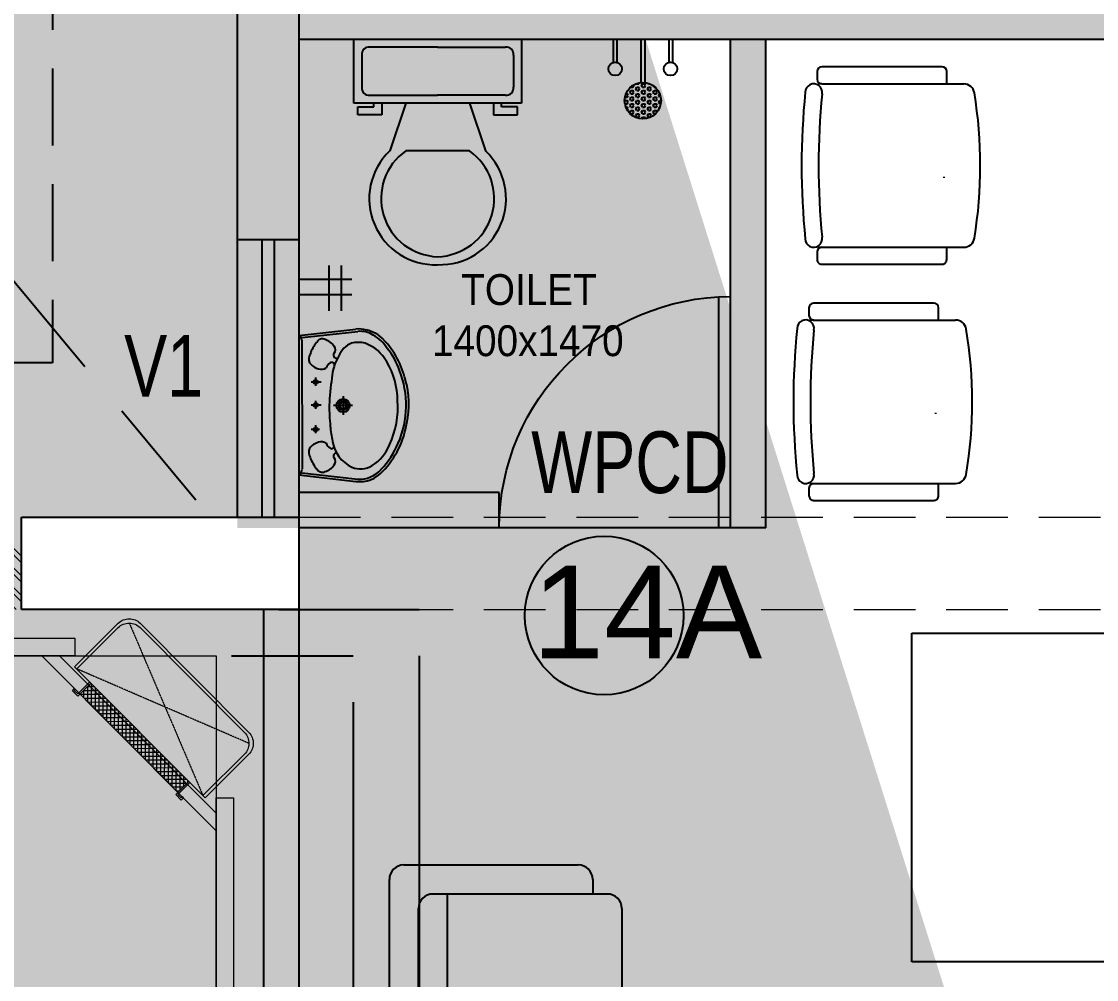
# Model space of a CAD drawing. Extents: x 11034434 to 11724204, y -4674497 to -3911811.
# Drawn here: x 11311841 to 11315328, y -4627642 to -4624534 of the extents above; entities that cross this region are included whole.
import ezdxf

# ---------------------------------------------------------------- set-up
doc = ezdxf.new("R2010")
doc.units = 0
doc.header["$MEASUREMENT"] = 0
doc.header["$PDMODE"] = 35
for name, pattern in [('CENTER', [0]), ('DASHED', [0.75, 0.5, -0.25]), ('DASHED2', [0.375, 0.25, -0.125]), ('HIDDEN', [0.375, 0.25, -0.125])]:
    doc.linetypes.add(name, pattern=pattern)
doc.layers.get('0').update_dxf_attribs({"color": 251, "linetype": 'CONTINUOUS'})
doc.layers.get('Defpoints').update_dxf_attribs({"color": 251, "linetype": 'CONTINUOUS'})
for name, color, linetype, lineweight in [('0.0', 251, 'CONTINUOUS', 0), ('MEDI O2', 3, 'CONTINUOUS', 25), ('VENT', 251, 'DASHED', 0), ('WALL PANEL', 7, 'CONTINUOUS', 15)]:
    doc.layers.add(name, color=color, linetype=linetype, lineweight=lineweight)
for name, color, linetype in [('A- MEP Fixture', 8, 'CONTINUOUS'), ('BEAM', 251, 'CONTINUOUS'), ('BLOCK', 251, 'CONTINUOUS'), ('HATCH', 251, 'CONTINUOUS'), ('HS', 251, 'CONTINUOUS'), ('OT WALL', 252, 'CONTINUOUS'), ('RD', 3, 'CONTINUOUS')]:
    doc.layers.add(name, color=color, linetype=linetype)
doc.styles.add('0_RM-NM', font='arial.ttf')
doc.styles.add('ARIAL', font='arial.ttf', dxfattribs={"width": 0.75})
doc.styles.get("Standard").update_dxf_attribs({"font": 'arial.ttf'})
doc.dimstyles.new('Scale 50', dxfattribs={"dimscale": 0, "dimtxt": 150, "dimasz": 150, "dimexe": 0, "dimexo": 50, "dimgap": 0, "dimtad": 0, "dimtoh": 1, "dimdec": 0, "dimzin": 0, "dimdsep": 46, "dimtxsty": '0_RM-NM', "dimcen": 0, "dimdle": 100, "dimclrd": 204, "dimclre": 212, "dimclrt": 224, "dimadec": 0, "dimazin": 0, "dimtfac": 1, "dimtdec": 0, "dimtofl": 0, "dimtmove": 1, "dimatfit": 3, "dimfxl": 1, "dimtolj": 1, "dimtzin": 0, "dimlwe": -1, "dimarcsym": 0})

# ---------------------------------------------------------------- blocks, each defined once
blk = doc.blocks.new('sofa 6')
at = {"layer": 'A- MEP Fixture'}
for p, q in [((-1044.4, 890), (1044.4, 890)), ((-1100, 166.9), (-1100, 834.3)), ((1100, 834.3), (1100, 166.9)), ((-933.1, 778.7), (933.1, 778.7)), ((-988.8, 55.6), (-988.8, 723.1)), ((988.8, 723.1), (988.8, 55.6)), ((-988.8, 667.5), (988.8, 667.5)), ((-333.8, 667.5), (-333.8, 0)), ((333.7, 667.5), (333.7, 0)), ((-988.8, 111.2), (-1044.4, 111.2)), ((1044.4, 111.2), (988.8, 111.2)), ((933.1, 0), (-933.1, 0))]:
    blk.add_line(p, q, dxfattribs=at)
for centre, start, end in [((-1044.4, 834.3), 90, 180), ((1044.4, 834.3), 0, 90), ((-933.1, 723.1), 90, 180), ((933.1, 723.1), 0, 90), ((-1044.4, 166.9), 180, 270), ((1044.4, 166.9), 270, 0), ((-933.1, 55.6), 180, 270), ((933.1, 55.6), 270, 0)]:
    blk.add_arc(centre, 55.6, start, end, dxfattribs=at)
blk = doc.blocks.new('A$C746E60D0')
at = {"lineweight": 15, "ltscale": 200}
h = blk.add_hatch(dxfattribs=at)
h.set_pattern_fill('ANSI37', color=251, scale=100, angle=540, style=0)
h.set_pattern_definition([(225, (40761.635, 430672.29), (8.83883476, -8.83883476), []), (315, (40761.635, 430672.29), (8.83883476, 8.83883476), [])])
h.paths.add_polyline_path([(0, 225.2), (-50, 225.2), (-50, -224.8), (0, -224.8)])
at = {"layer": 'RD', "color": 123, "lineweight": 15}
for p, q in [((-50, -299.6), (-50, 300.1)), ((10, 250.2), (0, 250.2)), ((0, 245.2), (0, 250.2)), ((5, 245.2), (0, 245.2)), ((5, 245.2), (5, 230.2)), ((10, 250.2), (10, 225.2)), ((5, 230.2), (-50, 230.2)), ((10, 225.2), (-50, 225.2)), ((0, -225.2), (0, 225.2)), ((10, -225.2), (-50, -225.2)), ((5, -230.2), (-50, -230.2)), ((5, -245.2), (5, -230.2)), ((10, -250.2), (10, -225.2)), ((5, -245.2), (0, -245.2)), ((0, -250.2), (0, -245.2)), ((10, -250.2), (0, -250.2))]:
    blk.add_line(p, q, dxfattribs=at)
for points in [[(-50, 300.1), (-250, 300.1, 0.414214), (-300, 250.1), (-300, -249.6, 0.414214), (-250, -299.6), (-50, -299.6)], [(-50, 290.1), (-240, 290.1, 0.414214), (-290, 240.1), (-290, -239.6, 0.414214), (-240, -289.6), (-50, -289.6)]]:
    blk.add_lwpolyline(points, format="xyb", dxfattribs=at)
at = {"layer": 'VENT', "linetype": 'DASHED2', "lineweight": 15}
for p, q in [((-275.4, -275), (-50, 290.1)), ((-275.4, 275.4), (-50, -289.6))]:
    blk.add_line(p, q, dxfattribs=at)
blk = doc.blocks.new('A$C42650223')
at = {"layer": 'WALL PANEL', "color": 150, "lineweight": 15}
blk.add_lwpolyline([(282.8, 226.2), (282.8, 282.8), (-282.8, -282.8), (-226.2, -282.8), (282.8, 226.2)], dxfattribs=at)
at = {"layer": 'OT WALL', "xscale": 0.9998750156232056, "yscale": 0.9998750156232056, "zscale": 0.9998750156232056, "rotation": 134.9999999999999}
blk.add_blockref('A$C746E60D0', (0, 0), dxfattribs=at)
blk = doc.blocks.new('*D295')
at = {"color": 212, "ltscale": 500, "transparency": 16777216}
for p, q in [((11312521.8, -4626592), (11312916.2, -4626592)), ((11312521.8, -4629592.1), (11312916.2, -4629592.1))]:
    blk.add_line(p, q, dxfattribs=at)
at = {"color": 204, "lineweight": -2, "ltscale": 500, "transparency": 16777216}
for p, q in [((11312916.2, -4626742), (11312916.2, -4627868.4)), ((11312916.2, -4629442.1), (11312916.2, -4628315.7))]:
    blk.add_line(p, q, dxfattribs=at)
at = {"color": 204, "linetype": 'CENTER', "transparency": 16777216}
for points in [[(11312941.2, -4626742), (11312891.2, -4626742), (11312916.2, -4626592)], [(11312891.2, -4629442.1), (11312941.2, -4629442.1), (11312916.2, -4629592.1)]]:
    blk.add_solid(points, dxfattribs=at)
at = {"layer": 'Defpoints', "color": 0, "linetype": 'CENTER', "transparency": 16777216}
for p in [(11312471.8, -4626592), (11312471.8, -4629592.1), (11312916.2, -4629592.1)]:
    blk.add_point(p, dxfattribs=at)
at = {"color": 224, "linetype": 'CENTER', "ltscale": 500, "transparency": 16777216, "insert": (11312916.2, -4628092), "char_height": 150, "attachment_point": 5, "rotation": 90, "style": '0_RM-NM'}
blk.add_mtext('\\A1;3000', dxfattribs=at)
blk = doc.blocks.new('*D296')
at = {"color": 212, "ltscale": 500, "transparency": 16777216}
for p, q in [((11312675.7, -4626442), (11313131.2, -4626442)), ((11312675.7, -4629742), (11313131.2, -4629742))]:
    blk.add_line(p, q, dxfattribs=at)
at = {"color": 204, "lineweight": -2, "ltscale": 500, "transparency": 16777216}
for p, q in [((11313131.2, -4626592), (11313131.2, -4627868.3)), ((11313131.2, -4629592), (11313131.2, -4628315.6))]:
    blk.add_line(p, q, dxfattribs=at)
at = {"color": 204, "linetype": 'CENTER', "transparency": 16777216}
for points in [[(11313156.2, -4626592), (11313106.2, -4626592), (11313131.2, -4626442)], [(11313106.2, -4629592), (11313156.2, -4629592), (11313131.2, -4629742)]]:
    blk.add_solid(points, dxfattribs=at)
at = {"layer": 'Defpoints', "color": 0, "linetype": 'CENTER', "transparency": 16777216}
for p in [(11312625.7, -4626442), (11312625.7, -4629742), (11313131.2, -4629742)]:
    blk.add_point(p, dxfattribs=at)
at = {"color": 224, "linetype": 'CENTER', "ltscale": 500, "transparency": 16777216, "insert": (11313131.2, -4628092), "char_height": 150, "attachment_point": 5, "rotation": 90, "style": '0_RM-NM'}
blk.add_mtext('\\A1;3300', dxfattribs=at)

msp = doc.modelspace()

# ---------------------------------------------------------------- hatches: boundary and pattern name
at = {"lineweight": -3, "ltscale": 500}
h = msp.add_hatch(color=256, dxfattribs=at)
h.paths.add_polyline_path([(11314255.7, -4622762), (11314140.7, -4622762), (11314140.7, -4624477), (11314255.7, -4624477)])
h.paths.add_polyline_path([(11314255.7, -4624592), (11314140.7, -4624592), (11314140.7, -4626177), (11314255.7, -4626177)])
at = {"ltscale": 500}
for points in [[(11312740.7, -4623812), (11312540.7, -4623812), (11312540.7, -4625242), (11312740.7, -4625242)], [(11318655.7, -4624477), (11312740.7, -4624477), (11312740.7, -4624592), (11318655.7, -4624592)], [(11313390.7, -4626062), (11312740.7, -4626062), (11312540.7, -4626062), (11312540.7, -4626177), (11312740.7, -4626177), (11313390.7, -4626177)], [(11312740.7, -4626442), (11312625.7, -4626442), (11312625.7, -4629742), (11312740.7, -4629742)]]:
    msp.add_hatch(color=256, dxfattribs=at).paths.add_polyline_path(points)
at = {"layer": 'HATCH', "ltscale": 500}
h = msp.add_hatch(color=251, dxfattribs=at)
h.dxf.hatch_style = 1
h.paths.add_polyline_path([(11284390.7, -4648802), (11284690.7, -4648802), (11284690.7, -4649702), (11284390.7, -4649702)])
h.paths.add_polyline_path([(11327800.7, -4652667), (11328700.7, -4652667), (11328700.7, -4652967), (11327800.7, -4652967)])
h.paths.add_polyline_path([(11302215.7, -4658732), (11302515.7, -4658732), (11302515.7, -4659632), (11302215.7, -4659632)])
h.paths.add_polyline_path([(11324600.7, -4658732), (11325200.7, -4658732), (11325200.7, -4659032), (11324600.7, -4659032)])
h.paths.add_polyline_path([(11280960.7, -4640612), (11281710.7, -4640612), (11281710.7, -4640912), (11280960.7, -4640912)])
h.paths.add_polyline_path([(11280960.7, -4644142), (11281860.7, -4644142), (11281860.7, -4644442), (11280960.7, -4644442)])
h.paths.add_polyline_path([(11317942.4, -4658632), (11318770.7, -4658632), (11318770.7, -4658932), (11317942.4, -4658932)])
h.paths.add_polyline_path([(11294185.7, -4658032), (11294485.7, -4658032), (11294485.7, -4658932), (11294185.7, -4658932)])
h.paths.add_polyline_path([(11288015.7, -4658182), (11288315.7, -4658182), (11288315.7, -4658932), (11288015.7, -4658932)])
h.paths.add_polyline_path([(11287690.7, -4658957), (11287990.7, -4658957), (11287990.7, -4659707), (11287690.7, -4659707)])
h.paths.add_polyline_path([(11280960.7, -4629742), (11281710.7, -4629742), (11281710.7, -4630042), (11280960.7, -4630042)])
h.paths.add_polyline_path([(11327800.7, -4629742), (11328700.7, -4629742), (11328700.7, -4630042), (11327800.7, -4630042)])
h.paths.add_polyline_path([(11280860.7, -4648802), (11281160.7, -4648802), (11281160.7, -4649702), (11280860.7, -4649702)])
h.paths.add_polyline_path([(11287690.7, -4658182), (11287990.7, -4658182), (11287990.7, -4658932), (11287690.7, -4658932)])
h.paths.add_polyline_path([(11327700.7, -4616012), (11328000.7, -4616012), (11328000.7, -4615033.7), (11327700.7, -4615033.7)])
h.paths.add_polyline_path([(11280960.7, -4637012), (11281710.7, -4637012), (11281710.7, -4637312), (11280960.7, -4637312)])
h.paths.add_polyline_path([(11309415.7, -4658732), (11309715.7, -4658732), (11309715.7, -4659632), (11309415.7, -4659632)])
h.paths.add_polyline_path([(11327800.7, -4609782), (11328700.7, -4609782), (11328700.7, -4610082), (11327800.7, -4610082)])
h.paths.add_polyline_path([(11327800.7, -4626142), (11328700.7, -4626142), (11328700.7, -4626442), (11327800.7, -4626442)])
h.paths.add_polyline_path([(11280960.7, -4633412), (11281710.7, -4633412), (11281710.7, -4633712), (11280960.7, -4633712)])
h.paths.add_polyline_path([(11313015.7, -4652702), (11313315.7, -4652702), (11313315.7, -4653602), (11313015.7, -4653602)])
h.paths.add_polyline_path([(11327800.7, -4633412), (11328700.7, -4633412), (11328700.7, -4633712), (11327800.7, -4633712)])
h.paths.add_polyline_path([(11286005.7, -4619012), (11286305.7, -4619012), (11286305.7, -4619612), (11286005.7, -4619612)])
h.paths.add_polyline_path([(11280960.7, -4619012), (11281860.7, -4619012), (11281860.7, -4619312), (11280960.7, -4619312)])
h.paths.add_polyline_path([(11327800.7, -4619012), (11328600.7, -4619012), (11328600.7, -4619312), (11327800.7, -4619312)])
h.paths.add_polyline_path([(11324600.7, -4647742), (11325299.6, -4647742), (11325299.6, -4648042), (11324600.7, -4648042)])
h.paths.add_polyline_path([(11321770.7, -4658632), (11322598.9, -4658632), (11322598.9, -4658932), (11321770.7, -4658932)])
h.paths.add_polyline_path([(11327800.7, -4640612), (11328700.7, -4640612), (11328700.7, -4640912), (11327800.7, -4640912)])
h.paths.add_polyline_path([(11286005.7, -4615412), (11286305.7, -4615412), (11286305.7, -4616012), (11286005.7, -4616012)])
h.paths.add_polyline_path([(11286330.7, -4615412), (11286630.7, -4615412), (11286630.7, -4616012), (11286330.7, -4616012)])
h.paths.add_polyline_path([(11282340.7, -4615112), (11282640.7, -4615112), (11282640.7, -4616012), (11282340.7, -4616012)])
h.paths.add_polyline_path([(11327800.7, -4658632), (11328700.7, -4658632), (11328700.7, -4658932), (11327800.7, -4658932)])
h.paths.add_polyline_path([(11300450.7, -4607482), (11300750.7, -4607482), (11300750.7, -4608382), (11300450.7, -4608382)])
h.paths.add_polyline_path([(11306480.7, -4607482), (11306780.7, -4607482), (11306780.7, -4608382), (11306480.7, -4608382)])
h.paths.add_polyline_path([(11284390.7, -4658182), (11284690.7, -4658182), (11284690.7, -4658932), (11284390.7, -4658932)])
h.paths.add_polyline_path([(11286330.7, -4619012), (11286630.7, -4619012), (11286630.7, -4619612), (11286330.7, -4619612)])
h.paths.add_polyline_path([(11297150.7, -4607482), (11297450.7, -4607482), (11297450.7, -4608382), (11297150.7, -4608382)])
h.paths.add_polyline_path([(11282340.7, -4609232), (11282640.7, -4609232), (11282640.7, -4609982), (11282340.7, -4609982)])
h.paths.add_polyline_path([(11286005.7, -4622612), (11286305.7, -4622612), (11286305.7, -4623212), (11286005.7, -4623212)])
h.paths.add_polyline_path([(11286330.7, -4623212), (11286630.7, -4623212), (11286630.7, -4622612), (11286330.7, -4622612)])
h.paths.add_polyline_path([(11284390.7, -4643692), (11284690.7, -4643692), (11284690.7, -4644442), (11284390.7, -4644442)])
h.paths.add_polyline_path([(11286005.7, -4609232), (11286305.7, -4609232), (11286305.7, -4609982), (11286005.7, -4609982)])
h.paths.add_polyline_path([(11283940.7, -4658957), (11284690.7, -4658957), (11284690.7, -4659257), (11283940.7, -4659257)])
h.paths.add_polyline_path([(11313015.7, -4658732), (11313315.7, -4658732), (11313315.7, -4659632), (11313015.7, -4659632)])
h.paths.add_polyline_path([(11284390.7, -4652702), (11284690.7, -4652702), (11284690.7, -4653452), (11284390.7, -4653452)])
h.paths.add_polyline_path([(11305815.7, -4658732), (11306115.7, -4658732), (11306115.7, -4659632), (11305815.7, -4659632)])
h.paths.add_polyline_path([(11327800.7, -4622612), (11328700.7, -4622612), (11328700.7, -4622912), (11327800.7, -4622912)])
h.paths.add_polyline_path([(11280960.7, -4626142), (11281710.7, -4626142), (11281710.7, -4626442), (11280960.7, -4626442)])
h.paths.add_polyline_path([(11321770.7, -4658957), (11322370.7, -4658957), (11322370.7, -4659257), (11321770.7, -4659257)])
h.paths.add_polyline_path([(11280685.7, -4658957), (11281435.7, -4658957), (11281435.7, -4659257), (11280685.7, -4659257)])
h.paths.add_polyline_path([(11318170.7, -4658957), (11318770.7, -4658957), (11318770.7, -4659257), (11318170.7, -4659257)])
h.paths.add_polyline_path([(11281860.7, -4622612), (11280960.7, -4622612), (11280960.7, -4622912), (11281860.7, -4622912)])
h.paths.add_polyline_path([(11294185.7, -4652702), (11294485.7, -4652702), (11294485.7, -4653602), (11294185.7, -4653602)])
h.paths.add_polyline_path([(11298615.7, -4658732), (11298915.7, -4658732), (11298915.7, -4659632), (11298615.7, -4659632)])
h.paths.add_polyline_path([(11318470.7, -4652702), (11318770.7, -4652702), (11318770.7, -4653602), (11318470.7, -4653602)])
h.paths.add_polyline_path([(11327800.7, -4644142), (11328700.7, -4644142), (11328700.7, -4644442), (11327800.7, -4644442)])
h.paths.add_polyline_path([(11327800.7, -4649402), (11328778.9, -4649402), (11328778.9, -4649702), (11327800.7, -4649702)])
h.paths.add_polyline_path([(11288760.7, -4609082), (11289060.7, -4609082), (11289060.7, -4609982), (11288760.7, -4609982)])
edge = h.paths.add_edge_path()
edge.add_line((11309265.7, -4609082), (11309265.7, -4609982))
edge.add_line((11321770.7, -4649702), (11322748.9, -4649702))
edge.add_line((11287690.7, -4643692), (11287690.7, -4644442))
edge.add_line((11309565.7, -4616012), (11309565.7, -4615112))
edge.add_line((11287990.7, -4653452), (11287990.7, -4652702))
edge.add_line((11288015.7, -4652702), (11288015.7, -4653452))
h.paths.add_polyline_path([(11306480.7, -4649402), (11307380.7, -4649402), (11307380.7, -4649702), (11306480.7, -4649702)], flags=17)
h.paths.add_polyline_path([(11291120.7, -4648802), (11291420.7, -4648802), (11291420.7, -4649702), (11291120.7, -4649702)], flags=17)
h.paths.add_polyline_path([(11288015.7, -4648952), (11288315.7, -4648952), (11288315.7, -4649702), (11288015.7, -4649702)], flags=17)
h.paths.add_polyline_path([(11288015.7, -4652702), (11288315.7, -4652702), (11288315.7, -4653452), (11288015.7, -4653452)], flags=17)
h.paths.add_polyline_path([(11296472.4, -4649402), (11297450.7, -4649402), (11297450.7, -4649702), (11296472.4, -4649702)], flags=17)
h.paths.add_polyline_path([(11298276.5, -4652702), (11299254.8, -4652702), (11299254.8, -4653002), (11298276.5, -4653002)], flags=17)
h.paths.add_polyline_path([(11311840.7, -4649402), (11312740.7, -4649402), (11312740.7, -4649702), (11311840.7, -4649702)], flags=17)
h.paths.add_polyline_path([(11300450.7, -4649402), (11301428.9, -4649402), (11301428.9, -4649702), (11300450.7, -4649702)], flags=17)
h.paths.add_polyline_path([(11317870.7, -4649402), (11318770.7, -4649402), (11318770.7, -4649702), (11317870.7, -4649702)], flags=17)
h.paths.add_polyline_path([(11287690.7, -4648952), (11287990.7, -4648952), (11287990.7, -4649702), (11287690.7, -4649702)], flags=17)
h.paths.add_polyline_path([(11287690.7, -4652702), (11287990.7, -4652702), (11287990.7, -4653452), (11287690.7, -4653452)], flags=17)
h.paths.add_polyline_path([(11311840.7, -4622612), (11312740.7, -4622612), (11312740.7, -4622912), (11311840.7, -4622912)], flags=17)
h.paths.add_polyline_path([(11306480.7, -4615412), (11306780.7, -4615412), (11306780.7, -4616012), (11306480.7, -4616012)], flags=16)
h.paths.add_polyline_path([(11306480.7, -4629742), (11307380.7, -4629742), (11307380.7, -4630042), (11306480.7, -4630042)], flags=17)
h.paths.add_polyline_path([(11303250.7, -4613552), (11303850.7, -4613552), (11303850.7, -4613852), (11303250.7, -4613852)], flags=17)
h.paths.add_polyline_path([(11303250.7, -4615712), (11303850.7, -4615712), (11303850.7, -4616012), (11303250.7, -4616012)], flags=16)
h.paths.add_polyline_path([(11311840.7, -4644142), (11312740.7, -4644142), (11312740.7, -4644442), (11311840.7, -4644442)], flags=17)
h.paths.add_polyline_path([(11287690.7, -4643692), (11287990.7, -4643692), (11287990.7, -4644442), (11287690.7, -4644442)], flags=17)
h.paths.add_polyline_path([(11297450.7, -4633712), (11296550.7, -4633712), (11296550.7, -4633412), (11297450.7, -4633412)], flags=17)
h.paths.add_polyline_path([(11290520.7, -4640612), (11291420.7, -4640612), (11291420.7, -4640912), (11290520.7, -4640912)], flags=17)
h.paths.add_polyline_path([(11297150.7, -4643842), (11297450.7, -4643842), (11297450.7, -4644742), (11297150.7, -4644742)], flags=17)
h.paths.add_polyline_path([(11290520.7, -4644142), (11291420.7, -4644142), (11291420.7, -4644442), (11290520.7, -4644442)], flags=17)
h.paths.add_polyline_path([(11306480.7, -4640612), (11307380.7, -4640612), (11307380.7, -4640912), (11306480.7, -4640912)], flags=17)
h.paths.add_polyline_path([(11288015.7, -4643692), (11288315.7, -4643692), (11288315.7, -4644442), (11288015.7, -4644442)], flags=17)
h.paths.add_polyline_path([(11290520.7, -4637012), (11291420.7, -4637012), (11291420.7, -4637312), (11290520.7, -4637312)], flags=17)
h.paths.add_polyline_path([(11311840.7, -4626142), (11312740.7, -4626142), (11312740.7, -4626442), (11311840.7, -4626442)], flags=17)
h.paths.add_polyline_path([(11311840.7, -4637012), (11312740.7, -4637012), (11312740.7, -4637312), (11311840.7, -4637312)], flags=17)
h.paths.add_polyline_path([(11311840.7, -4633412), (11312740.7, -4633412), (11312740.7, -4633712), (11311840.7, -4633712)], flags=17)
h.paths.add_polyline_path([(11315340.7, -4647742), (11315940.7, -4647742), (11315940.7, -4648042), (11315340.7, -4648042)], flags=17)
h.paths.add_polyline_path([(11321770.7, -4629742), (11322670.7, -4629742), (11322670.7, -4630042), (11321770.7, -4630042)], flags=17)
h.paths.add_polyline_path([(11317870.7, -4629742), (11318770.7, -4629742), (11318770.7, -4630042), (11317870.7, -4630042)], flags=17)
h.paths.add_polyline_path([(11300450.7, -4636712), (11300750.7, -4636712), (11300750.7, -4637612), (11300450.7, -4637612)], flags=17)
h.paths.add_polyline_path([(11306480.7, -4637012), (11307380.7, -4637012), (11307380.7, -4637312), (11306480.7, -4637312)], flags=17)
h.paths.add_polyline_path([(11321770.7, -4649402), (11322748.9, -4649402), (11322748.9, -4649702), (11321770.7, -4649702)], flags=17)
h.paths.add_polyline_path([(11297150.7, -4636712), (11297450.7, -4636712), (11297450.7, -4637612), (11297150.7, -4637612)], flags=17)
h.paths.add_polyline_path([(11318470.7, -4636712), (11318770.7, -4636712), (11318770.7, -4637612), (11318470.7, -4637612)], flags=17)
h.paths.add_polyline_path([(11300450.7, -4629742), (11301350.7, -4629742), (11301350.7, -4630042), (11300450.7, -4630042)], flags=17)
h.paths.add_polyline_path([(11313568.2, -4615712), (11314468.2, -4615712), (11314468.2, -4616012), (11313568.2, -4616012)], flags=17)
h.paths.add_polyline_path([(11317870.7, -4615712), (11318770.7, -4615712), (11318770.7, -4616012), (11317870.7, -4616012)], flags=17)
h.paths.add_polyline_path([(11321770.7, -4615712), (11322670.7, -4615712), (11322670.7, -4616012), (11321770.7, -4616012)], flags=17)
h.paths.add_polyline_path([(11306480.7, -4633412), (11307380.7, -4633412), (11307380.7, -4633712), (11306480.7, -4633712)], flags=17)
h.paths.add_polyline_path([(11300450.7, -4633412), (11301350.7, -4633412), (11301350.7, -4633712), (11300450.7, -4633712)], flags=17)
h.paths.add_polyline_path([(11294020.7, -4647742), (11294620.7, -4647742), (11294620.7, -4648042), (11294020.7, -4648042)], flags=17)
h.paths.add_polyline_path([(11306480.7, -4622612), (11307380.7, -4622612), (11307380.7, -4622912), (11306480.7, -4622912)], flags=17)
h.paths.add_polyline_path([(11290520.7, -4633412), (11291420.7, -4633412), (11291420.7, -4633712), (11290520.7, -4633712)], flags=17)
h.paths.add_polyline_path([(11321770.7, -4633412), (11322670.7, -4633412), (11322670.7, -4633712), (11321770.7, -4633712)], flags=17)
h.paths.add_polyline_path([(11317870.7, -4633412), (11318770.7, -4633412), (11318770.7, -4633712), (11317870.7, -4633712)], flags=17)
h.paths.add_polyline_path([(11321770.7, -4636712), (11322070.7, -4636712), (11322070.7, -4637612), (11321770.7, -4637612)], flags=17)
h.paths.add_polyline_path([(11300450.7, -4640312), (11300750.7, -4640312), (11300750.7, -4641212), (11300450.7, -4641212)], flags=17)
h.paths.add_polyline_path([(11321770.7, -4643842), (11322070.7, -4643842), (11322070.7, -4644742), (11321770.7, -4644742)], flags=17)
h.paths.add_polyline_path([(11306480.7, -4626142), (11307380.7, -4626142), (11307380.7, -4626442), (11306480.7, -4626442)], flags=17)
h.paths.add_polyline_path([(11318470.7, -4625842), (11318770.7, -4625842), (11318770.7, -4626742), (11318470.7, -4626742)], flags=17)
h.paths.add_polyline_path([(11321770.7, -4625842), (11322070.7, -4625842), (11322070.7, -4626742), (11321770.7, -4626742)], flags=17)
h.paths.add_polyline_path([(11296550.7, -4629742), (11297450.7, -4629742), (11297450.7, -4630042), (11296550.7, -4630042)], flags=17)
h.paths.add_polyline_path([(11311645.4, -4629741.8), (11312740.7, -4629742), (11312740.7, -4630042), (11311645.4, -4630041.8)], flags=17)
h.paths.add_polyline_path([(11290520.7, -4629742), (11291420.7, -4629742), (11291420.7, -4630042), (11290520.7, -4630042)], flags=17)
h.paths.add_polyline_path([(11305476.5, -4652702), (11306454.8, -4652702), (11306454.8, -4653002), (11305476.5, -4653002)], flags=17)
h.paths.add_polyline_path([(11297150.7, -4640312), (11297450.7, -4640312), (11297450.7, -4641212), (11297150.7, -4641212)], flags=17)
h.paths.add_polyline_path([(11293005.7, -4609982), (11293305.7, -4609982), (11293305.7, -4609182), (11293005.7, -4609182)], flags=17)
h.paths.add_polyline_path([(11321770.7, -4622312), (11322070.7, -4622312), (11322070.7, -4623212), (11321770.7, -4623212)], flags=17)
h.paths.add_polyline_path([(11297150.7, -4612952), (11297450.7, -4612952), (11297450.7, -4613852), (11297150.7, -4613852)], flags=17)
h.paths.add_polyline_path([(11311840.7, -4619012), (11312740.7, -4619012), (11312740.7, -4619312), (11311840.7, -4619312)], flags=17)
h.paths.add_polyline_path([(11306480.7, -4612952), (11306780.7, -4612952), (11306780.7, -4613852), (11306480.7, -4613852)], flags=17)
h.paths.add_polyline_path([(11293005.7, -4615112), (11293305.7, -4615112), (11293305.7, -4616012), (11293005.7, -4616012)], flags=17)
h.paths.add_polyline_path([(11309265.7, -4615112), (11309565.7, -4615112), (11309565.7, -4616012), (11309265.7, -4616012)], flags=16)
h.paths.add_polyline_path([(11290520.7, -4619012), (11291420.7, -4619012), (11291420.7, -4619312), (11290520.7, -4619312)], flags=17)
h.paths.add_polyline_path([(11300450.7, -4619012), (11301095.7, -4619012), (11301095.7, -4619312), (11300450.7, -4619312)], flags=17)
h.paths.add_polyline_path([(11288760.7, -4615112), (11289060.7, -4615112), (11289060.7, -4616012), (11288760.7, -4616012)], flags=17)
h.paths.add_polyline_path([(11318470.7, -4609082), (11318770.7, -4609082), (11318770.7, -4609982), (11318470.7, -4609982)], flags=17)
h.paths.add_polyline_path([(11297150.7, -4615112), (11297450.7, -4615112), (11297450.7, -4616012), (11297150.7, -4616012)], flags=17)
h.paths.add_polyline_path([(11313868.2, -4609082), (11314168.2, -4609082), (11314168.2, -4609982), (11313868.2, -4609982)], flags=17)
h.paths.add_polyline_path([(11321770.7, -4619012), (11322670.7, -4619012), (11322670.7, -4619312), (11321770.7, -4619312)], flags=17)
h.paths.add_polyline_path([(11297150.7, -4625842), (11297450.7, -4625842), (11297450.7, -4626742), (11297150.7, -4626742)], flags=17)
h.paths.add_polyline_path([(11290520.7, -4622612), (11291420.7, -4622612), (11291420.7, -4622912), (11290520.7, -4622912)], flags=17)
h.paths.add_polyline_path([(11309265.7, -4609082), (11309565.7, -4609082), (11309565.7, -4609982), (11309265.7, -4609982)], flags=17)
h.paths.add_polyline_path([(11317870.7, -4619012), (11318770.7, -4619012), (11318770.7, -4619312), (11317870.7, -4619312)], flags=17)
h.paths.add_polyline_path([(11321770.7, -4609082), (11322070.7, -4609082), (11322070.7, -4609982), (11321770.7, -4609982)], flags=17)
h.paths.add_polyline_path([(11309076.5, -4652702), (11310054.8, -4652702), (11310054.8, -4653002), (11309076.5, -4653002)], flags=17)
h.paths.add_polyline_path([(11306480.7, -4619012), (11307380.7, -4619012), (11307380.7, -4619312), (11306480.7, -4619312)], flags=17)
h.paths.add_polyline_path([(11306480.7, -4644142), (11307380.7, -4644142), (11307380.7, -4644442), (11306480.7, -4644442)], flags=17)
h.paths.add_polyline_path([(11300450.7, -4622312), (11300750.7, -4622312), (11300750.7, -4623212), (11300450.7, -4623212)], flags=17)
h.paths.add_polyline_path([(11311840.7, -4640612), (11312740.7, -4640612), (11312740.7, -4640912), (11311840.7, -4640912)], flags=17)
h.paths.add_polyline_path([(11297150.7, -4623212), (11297450.7, -4623212), (11297450.7, -4622314.4), (11297150.7, -4622314.4)], flags=17)
h.paths.add_polyline_path([(11318470.7, -4640312), (11318770.7, -4640312), (11318770.7, -4641212), (11318470.7, -4641212)], flags=17)
h.paths.add_polyline_path([(11300450.7, -4643842), (11300750.7, -4643842), (11300750.7, -4644742), (11300450.7, -4644742)], flags=17)
h.paths.add_polyline_path([(11321770.7, -4640312), (11322070.7, -4640312), (11322070.7, -4641212), (11321770.7, -4641212)], flags=17)
h.paths.add_polyline_path([(11296472.4, -4619012), (11297450.7, -4619012), (11297450.7, -4619312), (11296472.4, -4619312)], flags=17)
h.paths.add_polyline_path([(11318470.7, -4643842), (11318770.7, -4643842), (11318770.7, -4644742), (11318470.7, -4644742)], flags=17)
h.paths.add_polyline_path([(11300450.7, -4625842), (11300750.7, -4625842), (11300750.7, -4626742), (11300450.7, -4626742)], flags=17)
h.paths.add_polyline_path([(11290520.7, -4626142), (11291420.7, -4626142), (11291420.7, -4626442), (11290520.7, -4626442)], flags=17)
h.paths.add_polyline_path([(11318470.7, -4622312), (11318770.7, -4622312), (11318770.7, -4623212), (11318470.7, -4623212)], flags=17)
h.paths.add_polyline_path([(11322070.7, -4652759.1), (11321770.7, -4652759.1), (11321770.7, -4653680.2), (11322070.7, -4653680.2)])
at = {"layer": 'HS', "lineweight": 0, "ltscale": 10}
h = msp.add_hatch(dxfattribs=at)
h.set_pattern_fill('ANSI32', color=256, scale=120, angle=90)
h.set_pattern_definition([(135, (7535742.02, -15951998.22), (-31.81980515, -31.81980515), []), (135, (7535742.02, -15951977.006), (-31.81980515, -31.81980515), [])])
edge = h.paths.add_edge_path()
edge.add_line((11310940.7, -4626442), (11310940.7, -4626242))
edge.add_line((11310940.7, -4626242), (11311840.7, -4626242))
edge.add_line((11311840.7, -4626327), (11311840.7, -4626329.8))
edge.add_line((11311840.7, -4626329.8), (11311840.5, -4626329.8))
edge.add_line((11311840.5, -4626329.8), (11311840.7, -4626441.8))
edge.add_line((11311840.7, -4626441.8), (11311840.7, -4626442))
edge.add_line((11311840.7, -4626442), (11310940.7, -4626442))

# ---------------------------------------------------------------- linework, layer by layer
at = {"linetype": 'DASHED2', "lineweight": 25, "ltscale": 1500}
msp.add_line((11306768.9, -4619312), (11312452.4, -4626142), dxfattribs=at)
at = {"linetype": 'DASHED', "lineweight": 25, "ltscale": 500}
for p, q in [((11311940.7, -4619812), (11311940.7, -4625642)), ((11311940.7, -4625642), (11307250.7, -4625642))]:
    msp.add_line(p, q, dxfattribs=at)
at = {"lineweight": 25}
for p, q in [((11312540.7, -4622912), (11312540.7, -4626142)), ((11312740.7, -4622912), (11312740.7, -4626142)), ((11312740.7, -4624592), (11318655.7, -4624592)), ((11312919.1, -4624592), (11313190.7, -4624592)), ((11312919.1, -4624798.9), (11312919.1, -4624592)), ((11313190.7, -4624592), (11313462.2, -4624592)), ((11313462.2, -4624592), (11313462.2, -4624798.9)), ((11314140.7, -4626177), (11314140.7, -4624592)), ((11314255.7, -4626177), (11314255.7, -4624592)), ((11313190.7, -4624617.8), (11312970.8, -4624617.8)), ((11313190.7, -4624617.8), (11313410.5, -4624617.8)), ((11312945, -4624643.7), (11312945, -4624747.1)), ((11313436.4, -4624643.7), (11313436.4, -4624747.1)), ((11314421.7, -4624696.8), (11314421.7, -4624721.8)), ((11314827.2, -4624681.8), (11314436.7, -4624681.8)), ((11314842.2, -4624736.8), (11314842.2, -4624696.8)), ((11314436.7, -4624736.8), (11314897.4, -4624736.8)), ((11313462.2, -4624798.9), (11312919.1, -4624798.9)), ((11312970.8, -4624773), (11313190.7, -4624773)), ((11312983.8, -4624811.8), (11312983.8, -4624798.9)), ((11313009.6, -4624798.9), (11313009.6, -4624837.7)), ((11313087.2, -4624798.9), (11313035.5, -4624954)), ((11313410.5, -4624773), (11313190.7, -4624773)), ((11313294.1, -4624798.9), (11313345.8, -4624954)), ((11313371.7, -4624798.9), (11313371.7, -4624837.7)), ((11313397.6, -4624811.8), (11313397.6, -4624798.9)), ((11312932, -4624837.7), (11312932, -4624811.8)), ((11312932, -4624811.8), (11312983.8, -4624811.8)), ((11313449.3, -4624811.8), (11313397.6, -4624811.8)), ((11313449.3, -4624837.7), (11313449.3, -4624811.8)), ((11313009.6, -4624837.7), (11312932, -4624837.7)), ((11313371.7, -4624837.7), (11313449.3, -4624837.7)), ((11313294.1, -4624954), (11313087.2, -4624954)), ((11314833.5, -4625041.5), (11314833.5, -4625038.1)), ((11312540.7, -4625242), (11312740.7, -4625242)), ((11314421.7, -4625281.8), (11314421.7, -4625306.8)), ((11314436.7, -4625266.8), (11314897.4, -4625266.8)), ((11314842.2, -4625306.8), (11314842.2, -4625266.8)), ((11312837.8, -4625325.6), (11312837.8, -4625472.5)), ((11312877.8, -4625325.6), (11312877.8, -4625472.5)), ((11314436.7, -4625321.8), (11314827.2, -4625321.8)), ((11312740.7, -4625370), (11312911.9, -4625370)), ((11312740.7, -4625420), (11312911.9, -4625420)), ((11314103.2, -4626177), (11314103.2, -4625427.9)), ((11314395.3, -4625462.8), (11314395.3, -4625487.8)), ((11314800.8, -4625447.8), (11314410.3, -4625447.8)), ((11314815.8, -4625502.8), (11314815.8, -4625462.8)), ((11312740.7, -4625553), (11312925.4, -4625532.3)), ((11314410.3, -4625502.8), (11314871, -4625502.8)), ((11312740.7, -4625561), (11312932.1, -4625539.5)), ((11312740.7, -4625553), (11312740.7, -4626005.5)), ((11312750.3, -4625568.2), (11312751.4, -4625986)), ((11312812.6, -4625703.9), (11312780.1, -4625703.9)), ((11312795.1, -4625716), (11312795.1, -4625689.7)), ((11312812.6, -4625778.7), (11312780.1, -4625778.7)), ((11312795.1, -4625790.8), (11312795.1, -4625764.5)), ((11312884, -4625749.9), (11312884, -4625810.2)), ((11312914.1, -4625780.2), (11312852.7, -4625780.2)), ((11314807.1, -4625807.5), (11314807.1, -4625804.1)), ((11312795.1, -4625870), (11312795.1, -4625843.8)), ((11312807.4, -4625857.9), (11312780.1, -4625857.9)), ((11312740.7, -4625997.5), (11312932.1, -4626019)), ((11312740.7, -4626005.5), (11312925.4, -4626026.2)), ((11314395.3, -4626047.8), (11314395.3, -4626072.8)), ((11314410.3, -4626032.8), (11314871, -4626032.8)), ((11314815.8, -4626072.8), (11314815.8, -4626032.8)), ((11313390.7, -4626062), (11312740.7, -4626062)), ((11313390.7, -4626177), (11313390.7, -4626062)), ((11314410.3, -4626087.8), (11314800.8, -4626087.8)), ((11312540.7, -4626142), (11312740.7, -4626142)), ((11314255.7, -4626177), (11312740.7, -4626177)), ((11311840.7, -4626442), (11311840.7, -4626242)), ((11312625.7, -4626442), (11312625.7, -4629742)), ((11312740.7, -4626442), (11312740.7, -4629742)), ((11314729.3, -4627584.6), (11314729.3, -4626518.6)), ((11314729.3, -4626518.6), (11317216.5, -4626518.6)), ((11317216.5, -4627584.6), (11314729.3, -4627584.6))]:
    msp.add_line(p, q, dxfattribs=at)
at = {"lineweight": 25, "ltscale": 500}
for p, q in [((11313759.9, -4624592), (11313759.9, -4624667.4)), ((11313772.4, -4624592), (11313772.4, -4624667.1)), ((11313850.1, -4624592), (11313850.1, -4624732.5)), ((11313850.1, -4624592), (11313862.5, -4624592)), ((11313862.5, -4624592), (11313862.5, -4624732.5)), ((11313940.2, -4624592), (11313940.2, -4624667.1)), ((11313952.6, -4624592), (11313952.6, -4624667.4)), ((11313814.8, -4624763.3), (11313817.9, -4624757.9)), ((11313817.9, -4624768.7), (11313814.8, -4624763.3)), ((11313817.9, -4624747), (11313817.7, -4624746.6)), ((11313817.9, -4624747), (11313824.2, -4624747)), ((11313817.9, -4624757.9), (11313824.2, -4624757.9)), ((11313824.2, -4624747), (11313827.3, -4624741.6)), ((11313827.3, -4624763.3), (11313824.2, -4624757.9)), ((11313824.2, -4624768.7), (11313827.3, -4624763.3)), ((11313827.3, -4624741.6), (11313826.5, -4624740.3)), ((11313833.5, -4624752.4), (11313836.7, -4624747)), ((11313836.7, -4624757.9), (11313833.5, -4624752.4)), ((11313836.7, -4624736.2), (11313836.4, -4624735.7)), ((11313836.7, -4624736.2), (11313842.9, -4624736.2)), ((11313836.7, -4624747), (11313842.9, -4624747)), ((11313836.7, -4624757.9), (11313842.9, -4624757.9)), ((11313842.9, -4624736.2), (11313844.6, -4624733.4)), ((11313846, -4624752.4), (11313842.9, -4624747)), ((11313842.9, -4624757.9), (11313846, -4624752.4)), ((11313852.3, -4624741.6), (11313855.4, -4624736.2)), ((11313855.4, -4624747), (11313852.3, -4624741.6)), ((11313852.3, -4624763.3), (11313855.4, -4624757.9)), ((11313855.4, -4624768.7), (11313852.3, -4624763.3)), ((11313855.4, -4624736.2), (11313861.7, -4624736.2)), ((11313855.4, -4624747), (11313861.7, -4624747)), ((11313855.4, -4624757.9), (11313861.7, -4624757.9)), ((11313864.8, -4624741.6), (11313861.7, -4624736.2)), ((11313861.7, -4624747), (11313864.8, -4624741.6)), ((11313864.8, -4624763.3), (11313861.7, -4624757.9)), ((11313861.7, -4624768.7), (11313864.8, -4624763.3)), ((11313871, -4624752.4), (11313874.2, -4624747)), ((11313874.2, -4624757.9), (11313871, -4624752.4)), ((11313874.2, -4624736.2), (11313873.3, -4624734.7)), ((11313874.2, -4624736.2), (11313877.6, -4624736.2)), ((11313874.2, -4624747), (11313880.4, -4624747)), ((11313874.2, -4624757.9), (11313880.4, -4624757.9)), ((11313883.5, -4624752.4), (11313880.4, -4624747)), ((11313880.4, -4624757.9), (11313883.5, -4624752.4)), ((11313889.8, -4624763.3), (11313892.9, -4624757.9)), ((11313892.9, -4624768.7), (11313889.8, -4624763.3)), ((11313892.9, -4624747), (11313890.8, -4624743.4)), ((11313892.9, -4624747), (11313895.4, -4624747)), ((11313892.9, -4624757.9), (11313899.2, -4624757.9)), ((11313902.3, -4624763.3), (11313899.2, -4624757.9)), ((11313899.2, -4624768.7), (11313902.3, -4624763.3)), ((11313797.3, -4624793.6), (11313799.2, -4624790.3)), ((11313799.2, -4624801.2), (11313797.7, -4624798.6)), ((11313799.2, -4624779.5), (11313798.6, -4624778.6)), ((11313799.2, -4624779.5), (11313805.4, -4624779.5)), ((11313799.2, -4624790.3), (11313805.4, -4624790.3)), ((11313799.2, -4624801.2), (11313805.4, -4624801.2)), ((11313801.7, -4624768.7), (11313805.4, -4624768.7)), ((11313808.5, -4624774.1), (11313805.4, -4624768.7)), ((11313805.4, -4624779.5), (11313808.5, -4624774.1)), ((11313808.5, -4624795.7), (11313805.4, -4624790.3)), ((11313805.4, -4624801.2), (11313808.5, -4624795.7)), ((11313814.8, -4624784.9), (11313817.9, -4624779.5)), ((11313817.9, -4624790.3), (11313814.8, -4624784.9)), ((11313814.8, -4624806.6), (11313817.9, -4624801.2)), ((11313817.9, -4624768.7), (11313824.2, -4624768.7)), ((11313817.9, -4624779.5), (11313824.2, -4624779.5)), ((11313817.9, -4624790.3), (11313824.2, -4624790.3)), ((11313817.9, -4624801.2), (11313824.2, -4624801.2)), ((11313827.3, -4624784.9), (11313824.2, -4624779.5)), ((11313824.2, -4624790.3), (11313827.3, -4624784.9)), ((11313827.3, -4624806.6), (11313824.2, -4624801.2)), ((11313833.5, -4624774.1), (11313836.7, -4624768.7)), ((11313836.7, -4624779.5), (11313833.5, -4624774.1)), ((11313833.5, -4624795.7), (11313836.7, -4624790.3)), ((11313836.7, -4624801.2), (11313833.5, -4624795.7)), ((11313836.7, -4624768.7), (11313842.9, -4624768.7)), ((11313836.7, -4624779.5), (11313842.9, -4624779.5)), ((11313836.7, -4624790.3), (11313842.9, -4624790.3)), ((11313836.7, -4624801.2), (11313842.9, -4624801.2)), ((11313846, -4624774.1), (11313842.9, -4624768.7)), ((11313842.9, -4624779.5), (11313846, -4624774.1)), ((11313846, -4624795.7), (11313842.9, -4624790.3)), ((11313842.9, -4624801.2), (11313846, -4624795.7)), ((11313852.3, -4624784.9), (11313855.4, -4624779.5)), ((11313855.4, -4624790.3), (11313852.3, -4624784.9)), ((11313852.3, -4624806.6), (11313855.4, -4624801.2)), ((11313855.4, -4624768.7), (11313861.7, -4624768.7)), ((11313855.4, -4624779.5), (11313861.7, -4624779.5)), ((11313855.4, -4624790.3), (11313861.7, -4624790.3)), ((11313855.4, -4624801.2), (11313861.7, -4624801.2)), ((11313864.8, -4624784.9), (11313861.7, -4624779.5)), ((11313861.7, -4624790.3), (11313864.8, -4624784.9)), ((11313864.8, -4624806.6), (11313861.7, -4624801.2)), ((11313871, -4624774.1), (11313874.2, -4624768.7)), ((11313874.2, -4624779.5), (11313871, -4624774.1)), ((11313871, -4624795.7), (11313874.2, -4624790.3)), ((11313874.2, -4624801.2), (11313871, -4624795.7)), ((11313874.2, -4624768.7), (11313880.4, -4624768.7)), ((11313874.2, -4624779.5), (11313880.4, -4624779.5)), ((11313874.2, -4624790.3), (11313880.4, -4624790.3)), ((11313874.2, -4624801.2), (11313880.4, -4624801.2)), ((11313883.5, -4624774.1), (11313880.4, -4624768.7)), ((11313880.4, -4624779.5), (11313883.5, -4624774.1)), ((11313883.5, -4624795.7), (11313880.4, -4624790.3)), ((11313880.4, -4624801.2), (11313883.5, -4624795.7)), ((11313889.8, -4624784.9), (11313892.9, -4624779.5)), ((11313892.9, -4624790.3), (11313889.8, -4624784.9)), ((11313889.8, -4624806.6), (11313892.9, -4624801.2)), ((11313892.9, -4624768.7), (11313899.2, -4624768.7)), ((11313892.9, -4624779.5), (11313899.2, -4624779.5)), ((11313892.9, -4624790.3), (11313899.2, -4624790.3)), ((11313892.9, -4624801.2), (11313899.2, -4624801.2)), ((11313902.3, -4624784.9), (11313899.2, -4624779.5)), ((11313899.2, -4624790.3), (11313902.3, -4624784.9)), ((11313902.3, -4624806.6), (11313899.2, -4624801.2)), ((11313908.5, -4624774.1), (11313911.2, -4624769.5)), ((11313911.7, -4624779.5), (11313908.5, -4624774.1)), ((11313908.5, -4624795.7), (11313911.7, -4624790.3)), ((11313911.7, -4624801.2), (11313908.5, -4624795.7)), ((11313911.7, -4624779.5), (11313914.1, -4624779.5)), ((11313911.7, -4624790.3), (11313915.3, -4624790.3)), ((11313911.7, -4624801.2), (11313914.5, -4624801.2)), ((11313801, -4624812), (11313805.4, -4624812)), ((11313808.5, -4624817.4), (11313805.4, -4624812)), ((11313805.9, -4624822), (11313808.5, -4624817.4)), ((11313817.9, -4624812), (11313814.8, -4624806.6)), ((11313814.8, -4624828.2), (11313817.9, -4624822.8)), ((11313817.9, -4624833.6), (11313814.8, -4624828.2)), ((11313817.9, -4624812), (11313824.2, -4624812)), ((11313817.9, -4624822.8), (11313824.2, -4624822.8)), ((11313817.9, -4624833.6), (11313824.2, -4624833.6)), ((11313824.2, -4624812), (11313827.3, -4624806.6)), ((11313827.3, -4624828.2), (11313824.2, -4624822.8)), ((11313824.2, -4624833.6), (11313827.3, -4624828.2)), ((11313833.5, -4624817.4), (11313836.7, -4624812)), ((11313836.7, -4624822.8), (11313833.5, -4624817.4)), ((11313833.5, -4624839), (11313836.7, -4624833.6)), ((11313836.7, -4624812), (11313842.9, -4624812)), ((11313836.7, -4624822.8), (11313842.9, -4624822.8)), ((11313836.7, -4624833.6), (11313842.9, -4624833.6)), ((11313846, -4624817.4), (11313842.9, -4624812)), ((11313842.9, -4624822.8), (11313846, -4624817.4)), ((11313846, -4624839), (11313842.9, -4624833.6)), ((11313855.4, -4624812), (11313852.3, -4624806.6)), ((11313852.3, -4624828.2), (11313855.4, -4624822.8)), ((11313855.4, -4624833.6), (11313852.3, -4624828.2)), ((11313855.4, -4624812), (11313861.7, -4624812)), ((11313855.4, -4624822.8), (11313861.7, -4624822.8)), ((11313855.4, -4624833.6), (11313861.7, -4624833.6)), ((11313861.7, -4624812), (11313864.8, -4624806.6)), ((11313864.8, -4624828.2), (11313861.7, -4624822.8)), ((11313861.7, -4624833.6), (11313864.8, -4624828.2)), ((11313871, -4624817.4), (11313874.2, -4624812)), ((11313874.2, -4624822.8), (11313871, -4624817.4)), ((11313871, -4624839), (11313874.2, -4624833.6)), ((11313874.2, -4624812), (11313880.4, -4624812)), ((11313874.2, -4624822.8), (11313880.4, -4624822.8)), ((11313874.2, -4624833.6), (11313880.4, -4624833.6)), ((11313883.5, -4624817.4), (11313880.4, -4624812)), ((11313880.4, -4624822.8), (11313883.5, -4624817.4)), ((11313883.5, -4624839), (11313880.4, -4624833.6)), ((11313892.9, -4624812), (11313889.8, -4624806.6)), ((11313889.8, -4624828.2), (11313892.9, -4624822.8)), ((11313892.9, -4624833.6), (11313889.8, -4624828.2)), ((11313892.9, -4624812), (11313899.2, -4624812)), ((11313892.9, -4624822.8), (11313899.2, -4624822.8)), ((11313892.9, -4624833.6), (11313897.3, -4624833.6)), ((11313899.2, -4624812), (11313902.3, -4624806.6)), ((11313902.3, -4624828.2), (11313899.2, -4624822.8)), ((11313908.5, -4624817.4), (11313911.3, -4624812.7)), ((11313908.9, -4624818), (11313908.5, -4624817.4)), ((11313836.7, -4624844.5), (11313833.5, -4624839)), ((11313836.7, -4624844.5), (11313842.9, -4624844.5)), ((11313842.9, -4624844.5), (11313846, -4624839)), ((11313852.3, -4624849.9), (11313855.4, -4624844.5)), ((11313852.4, -4624850.1), (11313852.3, -4624849.9)), ((11313855.4, -4624844.5), (11313861.7, -4624844.5)), ((11313864.7, -4624849.7), (11313861.7, -4624844.5)), ((11313874.2, -4624844.5), (11313871, -4624839)), ((11313874.2, -4624844.5), (11313880.4, -4624844.5)), ((11313880.4, -4624844.5), (11313883.5, -4624839)), ((11311840.7, -4626442), (11311840.7, -4626142)), ((11311840.7, -4626142), (11312740.7, -4626142)), ((11312740.7, -4626142), (11312740.7, -4626442)), ((11312740.7, -4626442), (11311840.7, -4626442))]:
    msp.add_line(p, q, dxfattribs=at)
at = {"lineweight": 25, "ltscale": 2}
for p, q in [((11312620.7, -4625242), (11312620.7, -4626142)), ((11312660.7, -4625242), (11312660.7, -4626142))]:
    msp.add_line(p, q, dxfattribs=at)
at = {"lineweight": -3, "ltscale": 500}
for centre, radius in [((11313766.7, -4624688.2), 21.9), ((11313945.9, -4624688.2), 21.9), ((11313856.3, -4624791.2), 59), ((11313730.7, -4626461.5), 257.3)]:
    msp.add_circle(centre, radius, dxfattribs=at)
for centre, major_axis, start_param, end_param in [((11312967.6, -4624640.5), (-16.2, 16.2), -0.927295, 0.927295), ((11313413.7, -4624640.5), (-16.2, 16.2), 3.785094, 5.639684), ((11314436.7, -4624696.8), (10.6, 10.6), 0.785398, 2.356194), ((11314827.2, -4624696.8), (-10.6, 10.6), 3.926991, 5.497787), ((11314436.7, -4624721.8), (-10.6, 10.6), 0.785398, 2.356194), ((11312967.6, -4624750.4), (16.2, 16.2), 2.214297, 4.068888), ((11313413.7, -4624750.4), (-16.2, 16.2), 2.214297, 4.068888), ((11316719.5, -4625001.8), (1660.5, 1660.5), 2.254768, 2.457621), ((11314410.7, -4624764), (-19.4, 19.4), 3.737637, 7.068583), ((11314433, -4624753.4), (-12, 12), -1.003531, -0.171205), ((11314897.4, -4624771.8), (24.7, 24.7), 5.660876, 7.068583), ((11313499.6, -4625001.8), (-1026.4, 1026.4), 3.763902, 4.090079), ((11316774.5, -4625001.8), (-1660.5, 1660.5), 0.686186, 0.884611), ((11313182.8, -4625109.3), (-151.4, 151.4), -0.02615, 2.392757), ((11313196.2, -4625108.4), (65.4, 177.3), 0.967729, 3.465445), ((11313198.5, -4625109.3), (-11.3, 213.8), 3.052413, 5.471319), ((11313185.1, -4625108.4), (100.1, 160.3), 3.728887, 6.226604), ((11314410.7, -4625239.6), (-19.4, 19.4), 0.785398, 4.116345), ((11314897.4, -4625231.8), (24.7, 24.7), 3.926991, 5.334699), ((11314436.7, -4625281.8), (10.6, 10.6), 0.785398, 2.356194), ((11314433, -4625250.2), (12, 12), 3.312797, 4.145124), ((11314436.7, -4625306.8), (10.6, 10.6), 2.356194, 3.926991), ((11314827.2, -4625306.8), (-10.6, 10.6), 2.356194, 3.926991), ((11314410.3, -4625462.8), (10.6, 10.6), 0.785398, 2.356194), ((11314800.8, -4625462.8), (-10.6, 10.6), 3.926991, 5.497787), ((11314410.3, -4625487.8), (-10.6, 10.6), 0.785398, 2.356194), ((11312935.5, -4625615), (0.3, 83.2), -0.289252, 0.125381), ((11316693.1, -4625767.8), (1660.5, 1660.5), 2.254768, 2.457621), ((11314384.3, -4625530), (-19.4, 19.4), 3.737637, 7.068583), ((11314406.6, -4625519.4), (-12, 12), -1.003531, -0.171205), ((11314871, -4625537.8), (24.7, 24.7), 5.660876, 7.068583), ((11313473.2, -4625767.8), (-1026.4, 1026.4), 3.763902, 4.090079), ((11312726.1, -4625572.9), (0.1, 24.7), -1.372073, -0.627981), ((11312816.7, -4625584.6), (-0.7, 20.7), -0.51571, 1.067306), ((11312808.3, -4625620.2), (-0.4, 56.9), -0.968107, -0.327873), ((11312939.1, -4625617.4), (-0.3, 78.1), -0.583914, 0.085404), ((11312938.1, -4625639), (2.6, 106), -0.807427, -0.175407), ((11312922.6, -4625659.9), (1, 123.1), -1.007023, -0.494366), ((11312807, -4625763.8), (1.1, 287), -1.328275, -0.814452), ((11316748.1, -4625767.8), (-1660.5, 1660.5), 0.686186, 0.884611), ((11312895.6, -4625655.3), (9.9, 125.7), 0.96198, 1.307823), ((11312841.2, -4625599), (0.2, 17.9), 4.034195, 5.414255), ((11312943.4, -4625651), (-0.6, 80.1), 0.405561, 1.150614), ((11312932, -4625670.1), (0.7, 94.7), -0.244217, 0.22823), ((11312913.9, -4625697.3), (-0.6, 126), -1.090007, -0.341312), ((11312875.3, -4625725.5), (-9.9, 200), -1.323802, -0.910228), ((11312806.8, -4625629), (0.1, 34), 1.084437, 1.947275), ((11313013.9, -4625703.4), (2.6, 166.8), 1.055367, 1.515814), ((11312861.1, -4625616.3), (6.08, 6.08), 1.588953, 2.986387), ((11312862.1, -4625617.8), (6.17, 6.17), 2.783982, 4.456327), ((11312813.3, -4625766.2), (-4.3, 247.5), 4.70418, 5.237163), ((11312815.4, -4625613.2), (1.4, 49.2), 2.210699, 2.946084), ((11312813.3, -4625630.5), (-0.3, 31.9), 2.853452, 3.655526), ((11312855, -4625665.7), (-3.5, 26.6), 0.361397, 1.152773), ((11312847.4, -4625648.9), (-0.05, 8.55), 4.586977, 6.928358), ((11312785.9, -4625779.6), (0.6, 302.7), 4.29894, 5.095764), ((11312795.1, -4625703.9), (0.66, 6.4), -1.465255698171333, 4.817929609008253), ((11313638.9, -4625813.8), (-32.8, 800.1), 1.376631, 1.486539), ((11312823.3, -4625775.4), (-0.1, 274.2), 4.487556, 5.006137), ((11312795.1, -4625778.7), (-2.72, 5.82), 4.287615, 10.5708), ((11312884, -4625780.2), (-2, 21.5), 4.61982944034864, 10.90301474752822), ((11312884, -4625780.2), (-0.1, 15.5), 4.699495, 10.98268), ((11312884, -4625780.2), (-2.5, 10.6), 4.483133, 10.766318), ((11312764, -4625783.9), (3.6, 297.5), 4.295472, 4.79175), ((11313571, -4625776.1), (1.9, 732.1), 1.577629, 1.67022), ((11313137.9, -4625825), (-2.8, 296.4), 1.635137, 1.802595), ((11312800.4, -4625790.6), (-1.4, 293.9), 3.946448, 4.551003), ((11312795.1, -4625857.9), (0.66, 6.4), -1.465255698171333, 4.817929609008253), ((11312815.4, -4625947.5), (1.8, 49.2), 0.259163, 0.994548), ((11312813.3, -4625930.1), (-0.3, 31.9), -0.532132, 0.269942), ((11312855, -4625894.9), (2.2, 26.7), 1.940452, 2.731827), ((11312847.2, -4625913), (0.96, 7.33), 2.543928, 4.644988), ((11312958.8, -4625880.5), (-1, 109.8), 1.701455, 2.696326), ((11312904.7, -4625856.1), (2.9, 139.6), 3.718475, 4.354698), ((11312808.1, -4625797.2), (11, 275.1), 3.988326, 4.3627), ((11312806.8, -4625931.6), (0, 34), 1.197261, 2.060098), ((11312895.6, -4625905.3), (2.7, 126.1), 1.934413, 2.280256), ((11312861.1, -4625944.3), (-6.08, 6.08), 0.155205, 1.552639), ((11312861.3, -4625942.1), (-5.47, 5.47), -1.04454, 0.400216), ((11312841.2, -4625961.6), (0, 17.9), 4.024241, 5.404301), ((11312718.4, -4625980.5), (-1.1, 33.5), 3.83575, 4.511373), ((11312816.7, -4625976), (-0.6, 20.7), 2.009421, 3.592437), ((11312808.3, -4625940.4), (3.4, 56.8), 3.521339, 4.161572), ((11312940.4, -4625914.8), (0.1, 70.9), 2.737602, 3.708531), ((11312936.7, -4625924.7), (-0.5, 94.4), 3.087576, 3.97535), ((11312938.5, -4625927.6), (0.8, 99.5), 3.016434, 3.997704), ((11314384.3, -4626005.6), (-19.4, 19.4), 0.785398, 4.116345), ((11314871, -4625997.8), (24.7, 24.7), 3.926991, 5.334699), ((11314410.3, -4626047.8), (10.6, 10.6), 0.785398, 2.356194), ((11314406.6, -4626016.2), (12, 12), 3.312797, 4.145124), ((11314410.3, -4626072.8), (10.6, 10.6), 2.356194, 3.926991), ((11314800.8, -4626072.8), (-10.6, 10.6), 2.356194, 3.926991)]:
    msp.add_ellipse(centre, major_axis=major_axis, ratio=1, start_param=start_param, end_param=end_param)
at = {"extrusion": (0, 0, -1)}
msp.add_ellipse((11314140.7, -4626177), major_axis=(46.2, 748.6), ratio=1, start_param=4.650763, end_param=6.221559, dxfattribs=at)
at = {"layer": 'BEAM', "linetype": 'HIDDEN', "lineweight": 18, "ltscale": 800}
for p, q in [((11312740.7, -4626142), (11318470.7, -4626142)), ((11312740.7, -4626442), (11318470.7, -4626442))]:
    msp.add_line(p, q, dxfattribs=at)
at = {"layer": 'BLOCK', "color": 7, "lineweight": 0, "ltscale": 500}
msp.add_lwpolyline([(11306945.7, -4626592), (11312471.8, -4626592), (11312471.8, -4629592), (11306945.7, -4629592)], close=True, dxfattribs=at)
at = {"layer": 'WALL PANEL', "color": 150, "lineweight": 15}
for points in [[(11312013.6, -4626534.8), (11312013.6, -4626592), (11311341, -4626592), (11311341, -4626534.8)], [(11312471.8, -4627052.5), (11312528.9, -4627052.5), (11312528.9, -4628252.5), (11312471.8, -4628252.5)]]:
    msp.add_lwpolyline(points, close=True, dxfattribs=at)

# ---------------------------------------------------------------- block references
at = {"layer": '0.0', "xscale": 0.8474645353853703, "yscale": 0.8474645353853703, "zscale": 0.8474645353853703, "rotation": 90}
msp.add_blockref('sofa 6', (11313788.2, -4628202.6), dxfattribs=at)
at = {"layer": 'MEDI O2', "xscale": -1.000391653779627, "yscale": 1.000391653779627, "zscale": 1.000391653779627, "rotation": 179.8671692214286}
msp.add_blockref('A$C42650223', (11312189.3, -4626875.4), dxfattribs=at)

# ---------------------------------------------------------------- texts
at = {"lineweight": 20, "width": 0.9}
for s, p in [('TOILET', (11313267, -4625454)), ('1400x1470', (11313172, -4625620))]:
    msp.add_text(s, height=100, dxfattribs=at).set_placement(p)
at = {"lineweight": 20, "style": 'ARIAL', "width": 0.75}
for s, p in [('V1', (11312173.6, -4625751.6)), ('WPCD', (11313494.3, -4626064.2))]:
    msp.add_text(s, height=200, dxfattribs=at).set_placement(p)
at = {"lineweight": 20}
msp.add_text('14A', height=300, dxfattribs=at).set_placement((11313497.6, -4626599.8))

# ---------------------------------------------------------------- dimensions: what is measured, and where the dimension line sits
at = {"color": 1, "ltscale": 500}
for p1, p2, distance, picture, middle in [((11312625.7, -4626442), (11312625.7, -4629742), 505.5, '*D296', (11313131.2, -4628092)), ((11312471.8, -4626592), (11312471.8, -4629592.1), 444.4, '*D295', (11312916.2, -4628092))]:
    dim = msp.add_aligned_dim(p1=p1, p2=p2, distance=distance, dimstyle='Scale 50', override={"dimscale": 1}, dxfattribs=at)
    dim.commit()
    dim.dimension.update_dxf_attribs({"geometry": picture, "text_midpoint": middle})

doc.saveas('drawing.dxf')
